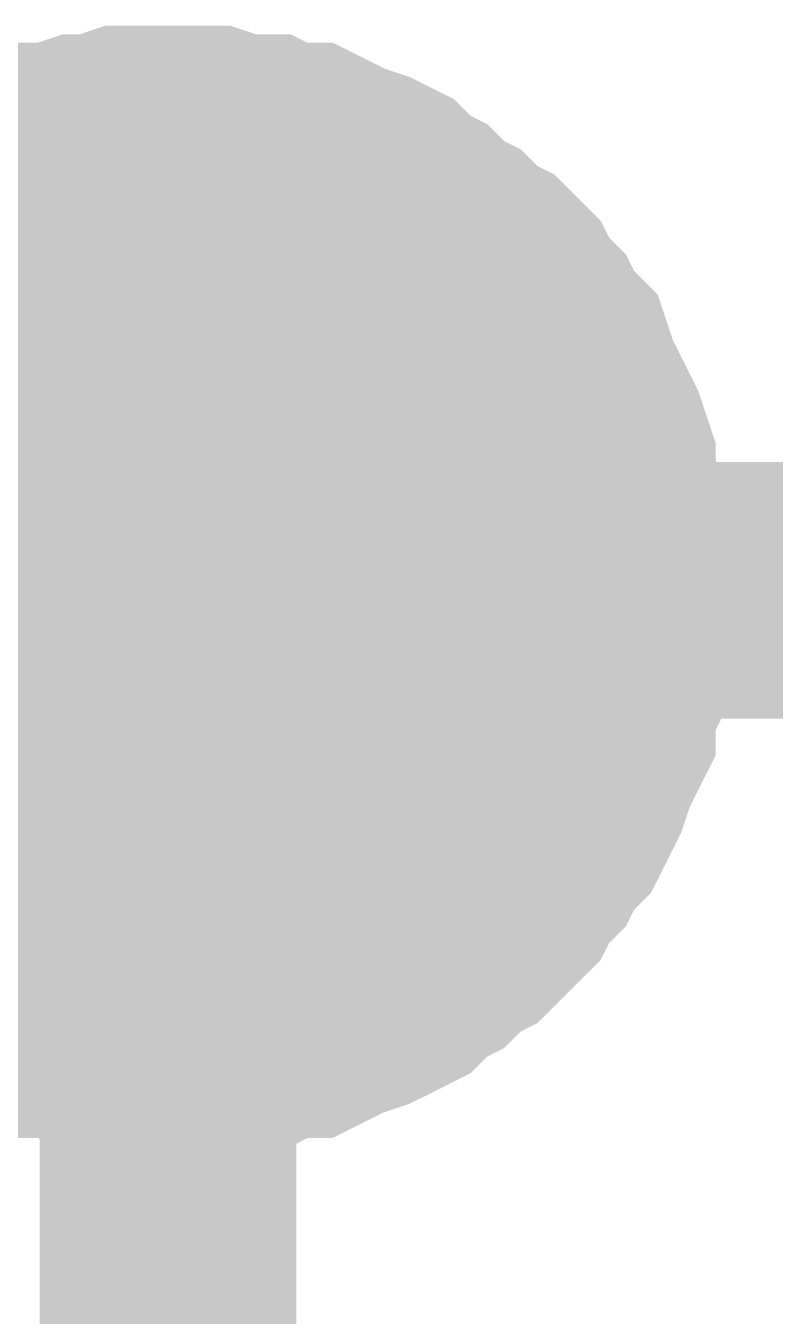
# Model space of a CAD drawing. Header units: inches. Extents: x 0 to 16.9, y 0 to 11.7.
# Drawn here: x 1.8147 to 1.8491, y 1.887 to 1.9464 of the extents above; entities that cross this region are included whole.
import ezdxf

# ---------------------------------------------------------------- set-up
doc = ezdxf.new("R2010")
doc.units = ezdxf.units.IN
doc.header["$MEASUREMENT"] = 0
doc.layers.add('Sheet', color=255, linetype='Continuous')

msp = doc.modelspace()

# ---------------------------------------------------------------- linework, layer by layer
at = {"layer": 'Sheet'}
for points in [[(1.808081, 1.935057, 0.0118, 0.0118, 0), (1.808852, 1.935828, 0.0118, 0.0118, 0), (1.809624, 1.936214, 0.0118, 0.0118, 0), (1.810395, 1.936986, 0.0118, 0.0118, 0), (1.811167, 1.937372, 0.0118, 0.0118, 0), (1.811938, 1.938144, 0.0118, 0.0118, 0), (1.81271, 1.938529, 0.0118, 0.0118, 0), (1.813481, 1.938915, 0.0118, 0.0118, 0), (1.814639, 1.939301, 0.0118, 0.0118, 0), (1.81541, 1.939687, 0.0118, 0.0118, 0), (1.816182, 1.939687, 0.0118, 0.0118, 0), (1.817339, 1.940073, 0.0118, 0.0118, 0), (1.818111, 1.940073, 0.0118, 0.0118, 0), (1.819268, 1.940459, 0.0118, 0.0118, 0), (1.82004, 1.940459, 0.0118, 0.0118, 0), (1.821197, 1.940459, 0.0118, 0.0118, 0)], [(1.808081, 1.935057, 0.0118, 0.0118, 0), (1.808852, 1.935828, 0.0118, 0.0118, 0), (1.809624, 1.936214, 0.0118, 0.0118, 0), (1.810395, 1.936986, 0.0118, 0.0118, 0), (1.811167, 1.937372, 0.0118, 0.0118, 0), (1.811938, 1.938144, 0.0118, 0.0118, 0), (1.81271, 1.938529, 0.0118, 0.0118, 0), (1.813481, 1.938915, 0.0118, 0.0118, 0), (1.814639, 1.939301, 0.0118, 0.0118, 0), (1.81541, 1.939687, 0.0118, 0.0118, 0), (1.816182, 1.939687, 0.0118, 0.0118, 0), (1.817339, 1.940073, 0.0118, 0.0118, 0), (1.818111, 1.940073, 0.0118, 0.0118, 0), (1.819268, 1.940459, 0.0118, 0.0118, 0), (1.82004, 1.940459, 0.0118, 0.0118, 0), (1.821197, 1.940459, 0.0118, 0.0118, 0)], [(1.808081, 1.935057, 0.0118, 0.0118, 0), (1.808852, 1.935828, 0.0118, 0.0118, 0), (1.809624, 1.936214, 0.0118, 0.0118, 0), (1.810395, 1.936986, 0.0118, 0.0118, 0), (1.811167, 1.937372, 0.0118, 0.0118, 0), (1.811938, 1.938144, 0.0118, 0.0118, 0), (1.81271, 1.938529, 0.0118, 0.0118, 0), (1.813481, 1.938915, 0.0118, 0.0118, 0), (1.814639, 1.939301, 0.0118, 0.0118, 0), (1.81541, 1.939687, 0.0118, 0.0118, 0), (1.816182, 1.939687, 0.0118, 0.0118, 0), (1.817339, 1.940073, 0.0118, 0.0118, 0), (1.818111, 1.940073, 0.0118, 0.0118, 0), (1.819268, 1.940459, 0.0118, 0.0118, 0), (1.82004, 1.940459, 0.0118, 0.0118, 0), (1.821197, 1.940459, 0.0118, 0.0118, 0)], [(1.808081, 1.935057, 0.0118, 0.0118, 0), (1.808852, 1.935828, 0.0118, 0.0118, 0), (1.809624, 1.936214, 0.0118, 0.0118, 0), (1.810395, 1.936986, 0.0118, 0.0118, 0), (1.811167, 1.937372, 0.0118, 0.0118, 0), (1.811938, 1.938144, 0.0118, 0.0118, 0), (1.81271, 1.938529, 0.0118, 0.0118, 0), (1.813481, 1.938915, 0.0118, 0.0118, 0), (1.814639, 1.939301, 0.0118, 0.0118, 0), (1.81541, 1.939687, 0.0118, 0.0118, 0), (1.816182, 1.939687, 0.0118, 0.0118, 0), (1.817339, 1.940073, 0.0118, 0.0118, 0), (1.818111, 1.940073, 0.0118, 0.0118, 0), (1.819268, 1.940459, 0.0118, 0.0118, 0), (1.82004, 1.940459, 0.0118, 0.0118, 0), (1.821197, 1.940459, 0.0118, 0.0118, 0)], [(1.821197, 1.940459, 0.0118, 0.0118, 0), (1.821197, 1.940459, 0.0118, 0.0118, 0)], [(1.821197, 1.940459, 0.0118, 0.0118, 0), (1.822354, 1.940459, 0.0118, 0.0118, 0), (1.823126, 1.940459, 0.0118, 0.0118, 0), (1.824283, 1.940073, 0.0118, 0.0118, 0), (1.82544, 1.940073, 0.0118, 0.0118, 0), (1.826212, 1.939687, 0.0118, 0.0118, 0), (1.827369, 1.939687, 0.0118, 0.0118, 0), (1.828141, 1.939301, 0.0118, 0.0118, 0), (1.828912, 1.938915, 0.0118, 0.0118, 0), (1.830069, 1.938529, 0.0118, 0.0118, 0), (1.830841, 1.938144, 0.0118, 0.0118, 0), (1.831612, 1.937372, 0.0118, 0.0118, 0), (1.832384, 1.936986, 0.0118, 0.0118, 0), (1.833156, 1.936214, 0.0118, 0.0118, 0), (1.833927, 1.935828, 0.0118, 0.0118, 0), (1.834699, 1.935057, 0.0118, 0.0118, 0), (1.83547, 1.934671, 0.0118, 0.0118, 0), (1.836242, 1.933899, 0.0118, 0.0118, 0), (1.836627, 1.933128, 0.0118, 0.0118, 0), (1.837399, 1.932356, 0.0118, 0.0118, 0), (1.837785, 1.931584, 0.0118, 0.0118, 0), (1.838556, 1.930812, 0.0118, 0.0118, 0), (1.838942, 1.929655, 0.0118, 0.0118, 0), (1.839328, 1.928883, 0.0118, 0.0118, 0), (1.839714, 1.928111, 0.0118, 0.0118, 0), (1.840099, 1.92734, 0.0118, 0.0118, 0), (1.840485, 1.926182, 0.0118, 0.0118, 0), (1.840485, 1.92541, 0.0118, 0.0118, 0), (1.840871, 1.924253, 0.0118, 0.0118, 0), (1.840871, 1.923481, 0.0118, 0.0118, 0), (1.841257, 1.922324, 0.0118, 0.0118, 0), (1.841257, 1.921552, 0.0118, 0.0118, 0), (1.841257, 1.920394, 0.0118, 0.0118, 0)], [(1.821197, 1.940459, 0.0118, 0.0118, 0), (1.821197, 1.940459, 0.0118, 0.0118, 0)], [(1.821197, 1.940459, 0.0118, 0.0118, 0), (1.822354, 1.940459, 0.0118, 0.0118, 0), (1.823126, 1.940459, 0.0118, 0.0118, 0), (1.824283, 1.940073, 0.0118, 0.0118, 0), (1.82544, 1.940073, 0.0118, 0.0118, 0), (1.826212, 1.939687, 0.0118, 0.0118, 0), (1.827369, 1.939687, 0.0118, 0.0118, 0), (1.828141, 1.939301, 0.0118, 0.0118, 0), (1.828912, 1.938915, 0.0118, 0.0118, 0), (1.830069, 1.938529, 0.0118, 0.0118, 0), (1.830841, 1.938144, 0.0118, 0.0118, 0), (1.831612, 1.937372, 0.0118, 0.0118, 0), (1.832384, 1.936986, 0.0118, 0.0118, 0), (1.833156, 1.936214, 0.0118, 0.0118, 0), (1.833927, 1.935828, 0.0118, 0.0118, 0), (1.834699, 1.935057, 0.0118, 0.0118, 0), (1.83547, 1.934671, 0.0118, 0.0118, 0), (1.836242, 1.933899, 0.0118, 0.0118, 0), (1.836627, 1.933128, 0.0118, 0.0118, 0), (1.837399, 1.932356, 0.0118, 0.0118, 0), (1.837785, 1.931584, 0.0118, 0.0118, 0), (1.838556, 1.930812, 0.0118, 0.0118, 0), (1.838942, 1.929655, 0.0118, 0.0118, 0), (1.839328, 1.928883, 0.0118, 0.0118, 0), (1.839714, 1.928111, 0.0118, 0.0118, 0), (1.840099, 1.92734, 0.0118, 0.0118, 0), (1.840485, 1.926182, 0.0118, 0.0118, 0), (1.840485, 1.92541, 0.0118, 0.0118, 0), (1.840871, 1.924253, 0.0118, 0.0118, 0), (1.840871, 1.923481, 0.0118, 0.0118, 0), (1.841257, 1.922324, 0.0118, 0.0118, 0), (1.841257, 1.921552, 0.0118, 0.0118, 0), (1.841257, 1.920394, 0.0118, 0.0118, 0)], [(1.821197, 1.940459, 0.0118, 0.0118, 0), (1.821197, 1.940459, 0.0118, 0.0118, 0)], [(1.821197, 1.940459, 0.0118, 0.0118, 0), (1.822354, 1.940459, 0.0118, 0.0118, 0), (1.823126, 1.940459, 0.0118, 0.0118, 0), (1.824283, 1.940073, 0.0118, 0.0118, 0), (1.82544, 1.940073, 0.0118, 0.0118, 0), (1.826212, 1.939687, 0.0118, 0.0118, 0), (1.827369, 1.939687, 0.0118, 0.0118, 0), (1.828141, 1.939301, 0.0118, 0.0118, 0), (1.828912, 1.938915, 0.0118, 0.0118, 0), (1.830069, 1.938529, 0.0118, 0.0118, 0), (1.830841, 1.938144, 0.0118, 0.0118, 0), (1.831612, 1.937372, 0.0118, 0.0118, 0), (1.832384, 1.936986, 0.0118, 0.0118, 0), (1.833156, 1.936214, 0.0118, 0.0118, 0), (1.833927, 1.935828, 0.0118, 0.0118, 0), (1.834699, 1.935057, 0.0118, 0.0118, 0), (1.83547, 1.934671, 0.0118, 0.0118, 0), (1.836242, 1.933899, 0.0118, 0.0118, 0), (1.836627, 1.933128, 0.0118, 0.0118, 0), (1.837399, 1.932356, 0.0118, 0.0118, 0), (1.837785, 1.931584, 0.0118, 0.0118, 0), (1.838556, 1.930812, 0.0118, 0.0118, 0), (1.838942, 1.929655, 0.0118, 0.0118, 0), (1.839328, 1.928883, 0.0118, 0.0118, 0), (1.839714, 1.928111, 0.0118, 0.0118, 0), (1.840099, 1.92734, 0.0118, 0.0118, 0), (1.840485, 1.926182, 0.0118, 0.0118, 0), (1.840485, 1.92541, 0.0118, 0.0118, 0), (1.840871, 1.924253, 0.0118, 0.0118, 0), (1.840871, 1.923481, 0.0118, 0.0118, 0), (1.841257, 1.922324, 0.0118, 0.0118, 0), (1.841257, 1.921552, 0.0118, 0.0118, 0), (1.841257, 1.920394, 0.0118, 0.0118, 0)], [(1.821197, 1.940459, 0.0118, 0.0118, 0), (1.821197, 1.940459, 0.0118, 0.0118, 0)], [(1.821197, 1.940459, 0.0118, 0.0118, 0), (1.822354, 1.940459, 0.0118, 0.0118, 0), (1.823126, 1.940459, 0.0118, 0.0118, 0), (1.824283, 1.940073, 0.0118, 0.0118, 0), (1.82544, 1.940073, 0.0118, 0.0118, 0), (1.826212, 1.939687, 0.0118, 0.0118, 0), (1.827369, 1.939687, 0.0118, 0.0118, 0), (1.828141, 1.939301, 0.0118, 0.0118, 0), (1.828912, 1.938915, 0.0118, 0.0118, 0), (1.830069, 1.938529, 0.0118, 0.0118, 0), (1.830841, 1.938144, 0.0118, 0.0118, 0), (1.831612, 1.937372, 0.0118, 0.0118, 0), (1.832384, 1.936986, 0.0118, 0.0118, 0), (1.833156, 1.936214, 0.0118, 0.0118, 0), (1.833927, 1.935828, 0.0118, 0.0118, 0), (1.834699, 1.935057, 0.0118, 0.0118, 0), (1.83547, 1.934671, 0.0118, 0.0118, 0), (1.836242, 1.933899, 0.0118, 0.0118, 0), (1.836627, 1.933128, 0.0118, 0.0118, 0), (1.837399, 1.932356, 0.0118, 0.0118, 0), (1.837785, 1.931584, 0.0118, 0.0118, 0), (1.838556, 1.930812, 0.0118, 0.0118, 0), (1.838942, 1.929655, 0.0118, 0.0118, 0), (1.839328, 1.928883, 0.0118, 0.0118, 0), (1.839714, 1.928111, 0.0118, 0.0118, 0), (1.840099, 1.92734, 0.0118, 0.0118, 0), (1.840485, 1.926182, 0.0118, 0.0118, 0), (1.840485, 1.92541, 0.0118, 0.0118, 0), (1.840871, 1.924253, 0.0118, 0.0118, 0), (1.840871, 1.923481, 0.0118, 0.0118, 0), (1.841257, 1.922324, 0.0118, 0.0118, 0), (1.841257, 1.921552, 0.0118, 0.0118, 0), (1.841257, 1.920394, 0.0118, 0.0118, 0)], [(1.81271, 1.938529, 0.0039, 0.0039, 0), (1.813481, 1.938915, 0.0039, 0.0039, 0), (1.814639, 1.939301, 0.0039, 0.0039, 0), (1.81541, 1.939687, 0.0039, 0.0039, 0), (1.816182, 1.939687, 0.0039, 0.0039, 0), (1.817339, 1.940073, 0.0039, 0.0039, 0), (1.818111, 1.940073, 0.0039, 0.0039, 0), (1.819268, 1.940459, 0.0039, 0.0039, 0), (1.82004, 1.940459, 0.0039, 0.0039, 0), (1.821197, 1.940459, 0.0039, 0.0039, 0)], [(1.81271, 1.938529, 0.0039, 0.0039, 0), (1.813481, 1.938915, 0.0039, 0.0039, 0), (1.814639, 1.939301, 0.0039, 0.0039, 0), (1.81541, 1.939687, 0.0039, 0.0039, 0), (1.816182, 1.939687, 0.0039, 0.0039, 0), (1.817339, 1.940073, 0.0039, 0.0039, 0), (1.818111, 1.940073, 0.0039, 0.0039, 0), (1.819268, 1.940459, 0.0039, 0.0039, 0), (1.82004, 1.940459, 0.0039, 0.0039, 0), (1.821197, 1.940459, 0.0039, 0.0039, 0)], [(1.81271, 1.938529, 0.0039, 0.0039, 0), (1.813481, 1.938915, 0.0039, 0.0039, 0), (1.814639, 1.939301, 0.0039, 0.0039, 0), (1.81541, 1.939687, 0.0039, 0.0039, 0), (1.816182, 1.939687, 0.0039, 0.0039, 0), (1.817339, 1.940073, 0.0039, 0.0039, 0), (1.818111, 1.940073, 0.0039, 0.0039, 0), (1.819268, 1.940459, 0.0039, 0.0039, 0), (1.82004, 1.940459, 0.0039, 0.0039, 0), (1.821197, 1.940459, 0.0039, 0.0039, 0)], [(1.81271, 1.938529, 0.0039, 0.0039, 0), (1.813481, 1.938915, 0.0039, 0.0039, 0), (1.814639, 1.939301, 0.0039, 0.0039, 0), (1.81541, 1.939687, 0.0039, 0.0039, 0), (1.816182, 1.939687, 0.0039, 0.0039, 0), (1.817339, 1.940073, 0.0039, 0.0039, 0), (1.818111, 1.940073, 0.0039, 0.0039, 0), (1.819268, 1.940459, 0.0039, 0.0039, 0), (1.82004, 1.940459, 0.0039, 0.0039, 0), (1.821197, 1.940459, 0.0039, 0.0039, 0)], [(1.821197, 1.940459, 0.0039, 0.0039, 0), (1.821197, 1.940459, 0.0039, 0.0039, 0)], [(1.821197, 1.940459, 0.0039, 0.0039, 0), (1.822354, 1.940459, 0.0039, 0.0039, 0), (1.823126, 1.940459, 0.0039, 0.0039, 0), (1.824283, 1.940073, 0.0039, 0.0039, 0), (1.82544, 1.940073, 0.0039, 0.0039, 0), (1.826212, 1.939687, 0.0039, 0.0039, 0), (1.827369, 1.939687, 0.0039, 0.0039, 0), (1.828141, 1.939301, 0.0039, 0.0039, 0), (1.828912, 1.938915, 0.0039, 0.0039, 0), (1.830069, 1.938529, 0.0039, 0.0039, 0), (1.830841, 1.938144, 0.0039, 0.0039, 0), (1.831612, 1.937372, 0.0039, 0.0039, 0), (1.832384, 1.936986, 0.0039, 0.0039, 0), (1.833156, 1.936214, 0.0039, 0.0039, 0), (1.833927, 1.935828, 0.0039, 0.0039, 0), (1.834699, 1.935057, 0.0039, 0.0039, 0), (1.83547, 1.934671, 0.0039, 0.0039, 0), (1.836242, 1.933899, 0.0039, 0.0039, 0), (1.836627, 1.933128, 0.0039, 0.0039, 0), (1.837399, 1.932356, 0.0039, 0.0039, 0), (1.837785, 1.931584, 0.0039, 0.0039, 0), (1.838556, 1.930812, 0.0039, 0.0039, 0), (1.838942, 1.929655, 0.0039, 0.0039, 0), (1.839328, 1.928883, 0.0039, 0.0039, 0), (1.839714, 1.928111, 0.0039, 0.0039, 0), (1.840099, 1.92734, 0.0039, 0.0039, 0), (1.840485, 1.926182, 0.0039, 0.0039, 0), (1.840485, 1.92541, 0.0039, 0.0039, 0), (1.840871, 1.924253, 0.0039, 0.0039, 0), (1.840871, 1.923481, 0.0039, 0.0039, 0), (1.841257, 1.922324, 0.0039, 0.0039, 0), (1.841257, 1.921552, 0.0039, 0.0039, 0), (1.841257, 1.920394, 0.0039, 0.0039, 0)], [(1.821197, 1.940459, 0.0039, 0.0039, 0), (1.821197, 1.940459, 0.0039, 0.0039, 0)], [(1.821197, 1.940459, 0.0039, 0.0039, 0), (1.822354, 1.940459, 0.0039, 0.0039, 0), (1.823126, 1.940459, 0.0039, 0.0039, 0), (1.824283, 1.940073, 0.0039, 0.0039, 0), (1.82544, 1.940073, 0.0039, 0.0039, 0), (1.826212, 1.939687, 0.0039, 0.0039, 0), (1.827369, 1.939687, 0.0039, 0.0039, 0), (1.828141, 1.939301, 0.0039, 0.0039, 0), (1.828912, 1.938915, 0.0039, 0.0039, 0), (1.830069, 1.938529, 0.0039, 0.0039, 0), (1.830841, 1.938144, 0.0039, 0.0039, 0), (1.831612, 1.937372, 0.0039, 0.0039, 0), (1.832384, 1.936986, 0.0039, 0.0039, 0), (1.833156, 1.936214, 0.0039, 0.0039, 0), (1.833927, 1.935828, 0.0039, 0.0039, 0), (1.834699, 1.935057, 0.0039, 0.0039, 0), (1.83547, 1.934671, 0.0039, 0.0039, 0), (1.836242, 1.933899, 0.0039, 0.0039, 0), (1.836627, 1.933128, 0.0039, 0.0039, 0), (1.837399, 1.932356, 0.0039, 0.0039, 0), (1.837785, 1.931584, 0.0039, 0.0039, 0), (1.838556, 1.930812, 0.0039, 0.0039, 0), (1.838942, 1.929655, 0.0039, 0.0039, 0), (1.839328, 1.928883, 0.0039, 0.0039, 0), (1.839714, 1.928111, 0.0039, 0.0039, 0), (1.840099, 1.92734, 0.0039, 0.0039, 0), (1.840485, 1.926182, 0.0039, 0.0039, 0), (1.840485, 1.92541, 0.0039, 0.0039, 0), (1.840871, 1.924253, 0.0039, 0.0039, 0), (1.840871, 1.923481, 0.0039, 0.0039, 0), (1.841257, 1.922324, 0.0039, 0.0039, 0), (1.841257, 1.921552, 0.0039, 0.0039, 0), (1.841257, 1.920394, 0.0039, 0.0039, 0)], [(1.821197, 1.940459, 0.0039, 0.0039, 0), (1.821197, 1.940459, 0.0039, 0.0039, 0)], [(1.821197, 1.940459, 0.0039, 0.0039, 0), (1.822354, 1.940459, 0.0039, 0.0039, 0), (1.823126, 1.940459, 0.0039, 0.0039, 0), (1.824283, 1.940073, 0.0039, 0.0039, 0), (1.82544, 1.940073, 0.0039, 0.0039, 0), (1.826212, 1.939687, 0.0039, 0.0039, 0), (1.827369, 1.939687, 0.0039, 0.0039, 0), (1.828141, 1.939301, 0.0039, 0.0039, 0), (1.828912, 1.938915, 0.0039, 0.0039, 0), (1.830069, 1.938529, 0.0039, 0.0039, 0), (1.830841, 1.938144, 0.0039, 0.0039, 0), (1.831612, 1.937372, 0.0039, 0.0039, 0), (1.832384, 1.936986, 0.0039, 0.0039, 0), (1.833156, 1.936214, 0.0039, 0.0039, 0), (1.833927, 1.935828, 0.0039, 0.0039, 0), (1.834699, 1.935057, 0.0039, 0.0039, 0), (1.83547, 1.934671, 0.0039, 0.0039, 0), (1.836242, 1.933899, 0.0039, 0.0039, 0), (1.836627, 1.933128, 0.0039, 0.0039, 0), (1.837399, 1.932356, 0.0039, 0.0039, 0), (1.837785, 1.931584, 0.0039, 0.0039, 0), (1.838556, 1.930812, 0.0039, 0.0039, 0), (1.838942, 1.929655, 0.0039, 0.0039, 0), (1.839328, 1.928883, 0.0039, 0.0039, 0), (1.839714, 1.928111, 0.0039, 0.0039, 0), (1.840099, 1.92734, 0.0039, 0.0039, 0), (1.840485, 1.926182, 0.0039, 0.0039, 0), (1.840485, 1.92541, 0.0039, 0.0039, 0), (1.840871, 1.924253, 0.0039, 0.0039, 0), (1.840871, 1.923481, 0.0039, 0.0039, 0), (1.841257, 1.922324, 0.0039, 0.0039, 0), (1.841257, 1.921552, 0.0039, 0.0039, 0), (1.841257, 1.920394, 0.0039, 0.0039, 0)], [(1.821197, 1.940459, 0.0039, 0.0039, 0), (1.821197, 1.940459, 0.0039, 0.0039, 0)], [(1.821197, 1.940459, 0.0039, 0.0039, 0), (1.822354, 1.940459, 0.0039, 0.0039, 0), (1.823126, 1.940459, 0.0039, 0.0039, 0), (1.824283, 1.940073, 0.0039, 0.0039, 0), (1.82544, 1.940073, 0.0039, 0.0039, 0), (1.826212, 1.939687, 0.0039, 0.0039, 0), (1.827369, 1.939687, 0.0039, 0.0039, 0), (1.828141, 1.939301, 0.0039, 0.0039, 0), (1.828912, 1.938915, 0.0039, 0.0039, 0), (1.830069, 1.938529, 0.0039, 0.0039, 0), (1.830841, 1.938144, 0.0039, 0.0039, 0), (1.831612, 1.937372, 0.0039, 0.0039, 0), (1.832384, 1.936986, 0.0039, 0.0039, 0), (1.833156, 1.936214, 0.0039, 0.0039, 0), (1.833927, 1.935828, 0.0039, 0.0039, 0), (1.834699, 1.935057, 0.0039, 0.0039, 0), (1.83547, 1.934671, 0.0039, 0.0039, 0), (1.836242, 1.933899, 0.0039, 0.0039, 0), (1.836627, 1.933128, 0.0039, 0.0039, 0), (1.837399, 1.932356, 0.0039, 0.0039, 0), (1.837785, 1.931584, 0.0039, 0.0039, 0), (1.838556, 1.930812, 0.0039, 0.0039, 0), (1.838942, 1.929655, 0.0039, 0.0039, 0), (1.839328, 1.928883, 0.0039, 0.0039, 0), (1.839714, 1.928111, 0.0039, 0.0039, 0), (1.840099, 1.92734, 0.0039, 0.0039, 0), (1.840485, 1.926182, 0.0039, 0.0039, 0), (1.840485, 1.92541, 0.0039, 0.0039, 0), (1.840871, 1.924253, 0.0039, 0.0039, 0), (1.840871, 1.923481, 0.0039, 0.0039, 0), (1.841257, 1.922324, 0.0039, 0.0039, 0), (1.841257, 1.921552, 0.0039, 0.0039, 0), (1.841257, 1.920394, 0.0039, 0.0039, 0)], [(2.621274, 1.920394, 0.0118, 0.0118, 0), (1.821197, 1.920394, 0.0118, 0.0118, 0), (1.321631, 1.920394, 0.0118, 0.0118, 0)], [(1.821197, 1.920394, 0.0118, 0.0118, 0), (1.821197, 1.820458, 0.0118, 0.0118, 0)], [(1.841257, 1.920394, 0.0118, 0.0118, 0), (1.841257, 1.919237, 0.0118, 0.0118, 0), (1.841257, 1.918465, 0.0118, 0.0118, 0), (1.840871, 1.917308, 0.0118, 0.0118, 0), (1.840871, 1.91615, 0.0118, 0.0118, 0), (1.840485, 1.915378, 0.0118, 0.0118, 0), (1.840485, 1.914221, 0.0118, 0.0118, 0), (1.840099, 1.913449, 0.0118, 0.0118, 0), (1.839714, 1.912677, 0.0118, 0.0118, 0), (1.839328, 1.91152, 0.0118, 0.0118, 0), (1.838942, 1.910748, 0.0118, 0.0118, 0), (1.838556, 1.909976, 0.0118, 0.0118, 0), (1.837785, 1.909205, 0.0118, 0.0118, 0), (1.837399, 1.908433, 0.0118, 0.0118, 0), (1.836627, 1.907661, 0.0118, 0.0118, 0), (1.836242, 1.906889, 0.0118, 0.0118, 0), (1.83547, 1.906118, 0.0118, 0.0118, 0), (1.834699, 1.905346, 0.0118, 0.0118, 0), (1.833927, 1.90496, 0.0118, 0.0118, 0), (1.833156, 1.904188, 0.0118, 0.0118, 0), (1.832384, 1.903803, 0.0118, 0.0118, 0), (1.831612, 1.903031, 0.0118, 0.0118, 0), (1.830841, 1.902645, 0.0118, 0.0118, 0), (1.830069, 1.902259, 0.0118, 0.0118, 0), (1.828912, 1.901873, 0.0118, 0.0118, 0), (1.828141, 1.901488, 0.0118, 0.0118, 0), (1.827369, 1.901102, 0.0118, 0.0118, 0), (1.826212, 1.901102, 0.0118, 0.0118, 0), (1.82544, 1.900716, 0.0118, 0.0118, 0), (1.824283, 1.900716, 0.0118, 0.0118, 0), (1.823126, 1.90033, 0.0118, 0.0118, 0), (1.822354, 1.90033, 0.0118, 0.0118, 0), (1.821197, 1.90033, 0.0118, 0.0118, 0)], [(1.841257, 1.920394, 0.0118, 0.0118, 0), (1.841257, 1.919237, 0.0118, 0.0118, 0), (1.841257, 1.918465, 0.0118, 0.0118, 0), (1.840871, 1.917308, 0.0118, 0.0118, 0), (1.840871, 1.91615, 0.0118, 0.0118, 0), (1.840485, 1.915378, 0.0118, 0.0118, 0), (1.840485, 1.914221, 0.0118, 0.0118, 0), (1.840099, 1.913449, 0.0118, 0.0118, 0), (1.839714, 1.912677, 0.0118, 0.0118, 0), (1.839328, 1.91152, 0.0118, 0.0118, 0), (1.838942, 1.910748, 0.0118, 0.0118, 0), (1.838556, 1.909976, 0.0118, 0.0118, 0), (1.837785, 1.909205, 0.0118, 0.0118, 0), (1.837399, 1.908433, 0.0118, 0.0118, 0), (1.836627, 1.907661, 0.0118, 0.0118, 0), (1.836242, 1.906889, 0.0118, 0.0118, 0), (1.83547, 1.906118, 0.0118, 0.0118, 0), (1.834699, 1.905346, 0.0118, 0.0118, 0), (1.833927, 1.90496, 0.0118, 0.0118, 0), (1.833156, 1.904188, 0.0118, 0.0118, 0), (1.832384, 1.903803, 0.0118, 0.0118, 0), (1.831612, 1.903031, 0.0118, 0.0118, 0), (1.830841, 1.902645, 0.0118, 0.0118, 0), (1.830069, 1.902259, 0.0118, 0.0118, 0), (1.828912, 1.901873, 0.0118, 0.0118, 0), (1.828141, 1.901488, 0.0118, 0.0118, 0), (1.827369, 1.901102, 0.0118, 0.0118, 0), (1.826212, 1.901102, 0.0118, 0.0118, 0), (1.82544, 1.900716, 0.0118, 0.0118, 0), (1.824283, 1.900716, 0.0118, 0.0118, 0), (1.823126, 1.90033, 0.0118, 0.0118, 0), (1.822354, 1.90033, 0.0118, 0.0118, 0), (1.821197, 1.90033, 0.0118, 0.0118, 0)], [(1.841257, 1.920394, 0.0118, 0.0118, 0), (1.841257, 1.919237, 0.0118, 0.0118, 0), (1.841257, 1.918465, 0.0118, 0.0118, 0), (1.840871, 1.917308, 0.0118, 0.0118, 0), (1.840871, 1.91615, 0.0118, 0.0118, 0), (1.840485, 1.915378, 0.0118, 0.0118, 0), (1.840485, 1.914221, 0.0118, 0.0118, 0), (1.840099, 1.913449, 0.0118, 0.0118, 0), (1.839714, 1.912677, 0.0118, 0.0118, 0), (1.839328, 1.91152, 0.0118, 0.0118, 0), (1.838942, 1.910748, 0.0118, 0.0118, 0), (1.838556, 1.909976, 0.0118, 0.0118, 0), (1.837785, 1.909205, 0.0118, 0.0118, 0), (1.837399, 1.908433, 0.0118, 0.0118, 0), (1.836627, 1.907661, 0.0118, 0.0118, 0), (1.836242, 1.906889, 0.0118, 0.0118, 0), (1.83547, 1.906118, 0.0118, 0.0118, 0), (1.834699, 1.905346, 0.0118, 0.0118, 0), (1.833927, 1.90496, 0.0118, 0.0118, 0), (1.833156, 1.904188, 0.0118, 0.0118, 0), (1.832384, 1.903803, 0.0118, 0.0118, 0), (1.831612, 1.903031, 0.0118, 0.0118, 0), (1.830841, 1.902645, 0.0118, 0.0118, 0), (1.830069, 1.902259, 0.0118, 0.0118, 0), (1.828912, 1.901873, 0.0118, 0.0118, 0), (1.828141, 1.901488, 0.0118, 0.0118, 0), (1.827369, 1.901102, 0.0118, 0.0118, 0), (1.826212, 1.901102, 0.0118, 0.0118, 0), (1.82544, 1.900716, 0.0118, 0.0118, 0), (1.824283, 1.900716, 0.0118, 0.0118, 0), (1.823126, 1.90033, 0.0118, 0.0118, 0), (1.822354, 1.90033, 0.0118, 0.0118, 0), (1.821197, 1.90033, 0.0118, 0.0118, 0)], [(1.841257, 1.920394, 0.0118, 0.0118, 0), (1.841257, 1.919237, 0.0118, 0.0118, 0), (1.841257, 1.918465, 0.0118, 0.0118, 0), (1.840871, 1.917308, 0.0118, 0.0118, 0), (1.840871, 1.91615, 0.0118, 0.0118, 0), (1.840485, 1.915378, 0.0118, 0.0118, 0), (1.840485, 1.914221, 0.0118, 0.0118, 0), (1.840099, 1.913449, 0.0118, 0.0118, 0), (1.839714, 1.912677, 0.0118, 0.0118, 0), (1.839328, 1.91152, 0.0118, 0.0118, 0), (1.838942, 1.910748, 0.0118, 0.0118, 0), (1.838556, 1.909976, 0.0118, 0.0118, 0), (1.837785, 1.909205, 0.0118, 0.0118, 0), (1.837399, 1.908433, 0.0118, 0.0118, 0), (1.836627, 1.907661, 0.0118, 0.0118, 0), (1.836242, 1.906889, 0.0118, 0.0118, 0), (1.83547, 1.906118, 0.0118, 0.0118, 0), (1.834699, 1.905346, 0.0118, 0.0118, 0), (1.833927, 1.90496, 0.0118, 0.0118, 0), (1.833156, 1.904188, 0.0118, 0.0118, 0), (1.832384, 1.903803, 0.0118, 0.0118, 0), (1.831612, 1.903031, 0.0118, 0.0118, 0), (1.830841, 1.902645, 0.0118, 0.0118, 0), (1.830069, 1.902259, 0.0118, 0.0118, 0), (1.828912, 1.901873, 0.0118, 0.0118, 0), (1.828141, 1.901488, 0.0118, 0.0118, 0), (1.827369, 1.901102, 0.0118, 0.0118, 0), (1.826212, 1.901102, 0.0118, 0.0118, 0), (1.82544, 1.900716, 0.0118, 0.0118, 0), (1.824283, 1.900716, 0.0118, 0.0118, 0), (1.823126, 1.90033, 0.0118, 0.0118, 0), (1.822354, 1.90033, 0.0118, 0.0118, 0), (1.821197, 1.90033, 0.0118, 0.0118, 0)], [(1.841257, 1.920394, 0.0118, 0.0118, 0), (1.841257, 1.920394, 0.0118, 0.0118, 0), (1.841257, 1.920394, 0.0118, 0.0118, 0), (1.841257, 1.920394, 0.0118, 0.0118, 0), (1.841257, 1.920394, 0.0118, 0.0118, 0), (1.841257, 1.920394, 0.0118, 0.0118, 0), (1.841257, 1.920394, 0.0118, 0.0118, 0), (1.841257, 1.920394, 0.0118, 0.0118, 0), (1.841257, 1.920394, 0.0118, 0.0118, 0), (1.841257, 1.920394, 0.0118, 0.0118, 0), (1.841257, 1.920394, 0.0118, 0.0118, 0), (1.841257, 1.920394, 0.0118, 0.0118, 0), (1.841257, 1.920394, 0.0118, 0.0118, 0), (1.841257, 1.920394, 0.0118, 0.0118, 0), (1.841257, 1.920394, 0.0118, 0.0118, 0), (1.841257, 1.920394, 0.0118, 0.0118, 0), (1.841257, 1.920394, 0.0118, 0.0118, 0), (1.841257, 1.920394, 0.0118, 0.0118, 0), (1.841257, 1.920394, 0.0118, 0.0118, 0), (1.841257, 1.920394, 0.0118, 0.0118, 0), (1.841257, 1.920394, 0.0118, 0.0118, 0), (1.841257, 1.920394, 0.0118, 0.0118, 0), (1.841257, 1.920394, 0.0118, 0.0118, 0), (1.841257, 1.920394, 0.0118, 0.0118, 0), (1.841257, 1.920394, 0.0118, 0.0118, 0), (1.841257, 1.920394, 0.0118, 0.0118, 0), (1.841257, 1.920394, 0.0118, 0.0118, 0), (1.841257, 1.920394, 0.0118, 0.0118, 0), (1.841257, 1.920394, 0.0118, 0.0118, 0), (1.841257, 1.920394, 0.0118, 0.0118, 0), (1.841257, 1.920394, 0.0118, 0.0118, 0), (1.841257, 1.920394, 0.0118, 0.0118, 0), (1.841257, 1.920394, 0.0118, 0.0118, 0)], [(1.841257, 1.920394, 0.0118, 0.0118, 0), (1.841257, 1.920394, 0.0118, 0.0118, 0)], [(1.841257, 1.920394, 0.0118, 0.0118, 0), (1.841257, 1.920394, 0.0118, 0.0118, 0), (1.841257, 1.920394, 0.0118, 0.0118, 0), (1.841257, 1.920394, 0.0118, 0.0118, 0), (1.841257, 1.920394, 0.0118, 0.0118, 0), (1.841257, 1.920394, 0.0118, 0.0118, 0), (1.841257, 1.920394, 0.0118, 0.0118, 0), (1.841257, 1.920394, 0.0118, 0.0118, 0), (1.841257, 1.920394, 0.0118, 0.0118, 0), (1.841257, 1.920394, 0.0118, 0.0118, 0), (1.841257, 1.920394, 0.0118, 0.0118, 0), (1.841257, 1.920394, 0.0118, 0.0118, 0), (1.841257, 1.920394, 0.0118, 0.0118, 0), (1.841257, 1.920394, 0.0118, 0.0118, 0), (1.841257, 1.920394, 0.0118, 0.0118, 0), (1.841257, 1.920394, 0.0118, 0.0118, 0), (1.841257, 1.920394, 0.0118, 0.0118, 0), (1.841257, 1.920394, 0.0118, 0.0118, 0), (1.841257, 1.920394, 0.0118, 0.0118, 0), (1.841257, 1.920394, 0.0118, 0.0118, 0), (1.841257, 1.920394, 0.0118, 0.0118, 0), (1.841257, 1.920394, 0.0118, 0.0118, 0), (1.841257, 1.920394, 0.0118, 0.0118, 0), (1.841257, 1.920394, 0.0118, 0.0118, 0), (1.841257, 1.920394, 0.0118, 0.0118, 0), (1.841257, 1.920394, 0.0118, 0.0118, 0), (1.841257, 1.920394, 0.0118, 0.0118, 0), (1.841257, 1.920394, 0.0118, 0.0118, 0), (1.841257, 1.920394, 0.0118, 0.0118, 0), (1.841257, 1.920394, 0.0118, 0.0118, 0), (1.841257, 1.920394, 0.0118, 0.0118, 0), (1.841257, 1.920394, 0.0118, 0.0118, 0), (1.841257, 1.920394, 0.0118, 0.0118, 0)], [(1.841257, 1.920394, 0.0118, 0.0118, 0), (1.841257, 1.920394, 0.0118, 0.0118, 0)], [(1.841257, 1.920394, 0.0118, 0.0118, 0), (1.841257, 1.920394, 0.0118, 0.0118, 0), (1.841257, 1.920394, 0.0118, 0.0118, 0), (1.841257, 1.920394, 0.0118, 0.0118, 0), (1.841257, 1.920394, 0.0118, 0.0118, 0), (1.841257, 1.920394, 0.0118, 0.0118, 0), (1.841257, 1.920394, 0.0118, 0.0118, 0), (1.841257, 1.920394, 0.0118, 0.0118, 0), (1.841257, 1.920394, 0.0118, 0.0118, 0), (1.841257, 1.920394, 0.0118, 0.0118, 0), (1.841257, 1.920394, 0.0118, 0.0118, 0), (1.841257, 1.920394, 0.0118, 0.0118, 0), (1.841257, 1.920394, 0.0118, 0.0118, 0), (1.841257, 1.920394, 0.0118, 0.0118, 0), (1.841257, 1.920394, 0.0118, 0.0118, 0), (1.841257, 1.920394, 0.0118, 0.0118, 0), (1.841257, 1.920394, 0.0118, 0.0118, 0), (1.841257, 1.920394, 0.0118, 0.0118, 0), (1.841257, 1.920394, 0.0118, 0.0118, 0), (1.841257, 1.920394, 0.0118, 0.0118, 0), (1.841257, 1.920394, 0.0118, 0.0118, 0), (1.841257, 1.920394, 0.0118, 0.0118, 0), (1.841257, 1.920394, 0.0118, 0.0118, 0), (1.841257, 1.920394, 0.0118, 0.0118, 0), (1.841257, 1.920394, 0.0118, 0.0118, 0), (1.841257, 1.920394, 0.0118, 0.0118, 0), (1.841257, 1.920394, 0.0118, 0.0118, 0), (1.841257, 1.920394, 0.0118, 0.0118, 0), (1.841257, 1.920394, 0.0118, 0.0118, 0), (1.841257, 1.920394, 0.0118, 0.0118, 0), (1.841257, 1.920394, 0.0118, 0.0118, 0), (1.841257, 1.920394, 0.0118, 0.0118, 0), (1.841257, 1.920394, 0.0118, 0.0118, 0)], [(1.841257, 1.920394, 0.0118, 0.0118, 0), (1.841257, 1.920394, 0.0118, 0.0118, 0)], [(1.841257, 1.920394, 0.0118, 0.0118, 0), (1.841257, 1.920394, 0.0118, 0.0118, 0), (1.841257, 1.920394, 0.0118, 0.0118, 0), (1.841257, 1.920394, 0.0118, 0.0118, 0), (1.841257, 1.920394, 0.0118, 0.0118, 0), (1.841257, 1.920394, 0.0118, 0.0118, 0), (1.841257, 1.920394, 0.0118, 0.0118, 0), (1.841257, 1.920394, 0.0118, 0.0118, 0), (1.841257, 1.920394, 0.0118, 0.0118, 0), (1.841257, 1.920394, 0.0118, 0.0118, 0), (1.841257, 1.920394, 0.0118, 0.0118, 0), (1.841257, 1.920394, 0.0118, 0.0118, 0), (1.841257, 1.920394, 0.0118, 0.0118, 0), (1.841257, 1.920394, 0.0118, 0.0118, 0), (1.841257, 1.920394, 0.0118, 0.0118, 0), (1.841257, 1.920394, 0.0118, 0.0118, 0), (1.841257, 1.920394, 0.0118, 0.0118, 0), (1.841257, 1.920394, 0.0118, 0.0118, 0), (1.841257, 1.920394, 0.0118, 0.0118, 0), (1.841257, 1.920394, 0.0118, 0.0118, 0), (1.841257, 1.920394, 0.0118, 0.0118, 0), (1.841257, 1.920394, 0.0118, 0.0118, 0), (1.841257, 1.920394, 0.0118, 0.0118, 0), (1.841257, 1.920394, 0.0118, 0.0118, 0), (1.841257, 1.920394, 0.0118, 0.0118, 0), (1.841257, 1.920394, 0.0118, 0.0118, 0), (1.841257, 1.920394, 0.0118, 0.0118, 0), (1.841257, 1.920394, 0.0118, 0.0118, 0), (1.841257, 1.920394, 0.0118, 0.0118, 0), (1.841257, 1.920394, 0.0118, 0.0118, 0), (1.841257, 1.920394, 0.0118, 0.0118, 0), (1.841257, 1.920394, 0.0118, 0.0118, 0), (1.841257, 1.920394, 0.0118, 0.0118, 0)], [(1.841257, 1.920394, 0.0118, 0.0118, 0), (1.841257, 1.920394, 0.0118, 0.0118, 0)], [(1.841257, 1.920394, 0.0039, 0.0039, 0), (1.841257, 1.919237, 0.0039, 0.0039, 0), (1.841257, 1.918465, 0.0039, 0.0039, 0), (1.840871, 1.917308, 0.0039, 0.0039, 0), (1.840871, 1.91615, 0.0039, 0.0039, 0), (1.840485, 1.915378, 0.0039, 0.0039, 0), (1.840485, 1.914221, 0.0039, 0.0039, 0), (1.840099, 1.913449, 0.0039, 0.0039, 0), (1.839714, 1.912677, 0.0039, 0.0039, 0), (1.839328, 1.91152, 0.0039, 0.0039, 0), (1.838942, 1.910748, 0.0039, 0.0039, 0), (1.838556, 1.909976, 0.0039, 0.0039, 0), (1.837785, 1.909205, 0.0039, 0.0039, 0), (1.837399, 1.908433, 0.0039, 0.0039, 0), (1.836627, 1.907661, 0.0039, 0.0039, 0), (1.836242, 1.906889, 0.0039, 0.0039, 0), (1.83547, 1.906118, 0.0039, 0.0039, 0), (1.834699, 1.905346, 0.0039, 0.0039, 0), (1.833927, 1.90496, 0.0039, 0.0039, 0), (1.833156, 1.904188, 0.0039, 0.0039, 0), (1.832384, 1.903803, 0.0039, 0.0039, 0), (1.831612, 1.903031, 0.0039, 0.0039, 0), (1.830841, 1.902645, 0.0039, 0.0039, 0), (1.830069, 1.902259, 0.0039, 0.0039, 0), (1.828912, 1.901873, 0.0039, 0.0039, 0), (1.828141, 1.901488, 0.0039, 0.0039, 0), (1.827369, 1.901102, 0.0039, 0.0039, 0), (1.826212, 1.901102, 0.0039, 0.0039, 0), (1.82544, 1.900716, 0.0039, 0.0039, 0), (1.824283, 1.900716, 0.0039, 0.0039, 0), (1.823126, 1.90033, 0.0039, 0.0039, 0), (1.822354, 1.90033, 0.0039, 0.0039, 0), (1.821197, 1.90033, 0.0039, 0.0039, 0)], [(1.841257, 1.920394, 0.0039, 0.0039, 0), (1.841257, 1.919237, 0.0039, 0.0039, 0), (1.841257, 1.918465, 0.0039, 0.0039, 0), (1.840871, 1.917308, 0.0039, 0.0039, 0), (1.840871, 1.91615, 0.0039, 0.0039, 0), (1.840485, 1.915378, 0.0039, 0.0039, 0), (1.840485, 1.914221, 0.0039, 0.0039, 0), (1.840099, 1.913449, 0.0039, 0.0039, 0), (1.839714, 1.912677, 0.0039, 0.0039, 0), (1.839328, 1.91152, 0.0039, 0.0039, 0), (1.838942, 1.910748, 0.0039, 0.0039, 0), (1.838556, 1.909976, 0.0039, 0.0039, 0), (1.837785, 1.909205, 0.0039, 0.0039, 0), (1.837399, 1.908433, 0.0039, 0.0039, 0), (1.836627, 1.907661, 0.0039, 0.0039, 0), (1.836242, 1.906889, 0.0039, 0.0039, 0), (1.83547, 1.906118, 0.0039, 0.0039, 0), (1.834699, 1.905346, 0.0039, 0.0039, 0), (1.833927, 1.90496, 0.0039, 0.0039, 0), (1.833156, 1.904188, 0.0039, 0.0039, 0), (1.832384, 1.903803, 0.0039, 0.0039, 0), (1.831612, 1.903031, 0.0039, 0.0039, 0), (1.830841, 1.902645, 0.0039, 0.0039, 0), (1.830069, 1.902259, 0.0039, 0.0039, 0), (1.828912, 1.901873, 0.0039, 0.0039, 0), (1.828141, 1.901488, 0.0039, 0.0039, 0), (1.827369, 1.901102, 0.0039, 0.0039, 0), (1.826212, 1.901102, 0.0039, 0.0039, 0), (1.82544, 1.900716, 0.0039, 0.0039, 0), (1.824283, 1.900716, 0.0039, 0.0039, 0), (1.823126, 1.90033, 0.0039, 0.0039, 0), (1.822354, 1.90033, 0.0039, 0.0039, 0), (1.821197, 1.90033, 0.0039, 0.0039, 0)], [(1.841257, 1.920394, 0.0039, 0.0039, 0), (1.841257, 1.919237, 0.0039, 0.0039, 0), (1.841257, 1.918465, 0.0039, 0.0039, 0), (1.840871, 1.917308, 0.0039, 0.0039, 0), (1.840871, 1.91615, 0.0039, 0.0039, 0), (1.840485, 1.915378, 0.0039, 0.0039, 0), (1.840485, 1.914221, 0.0039, 0.0039, 0), (1.840099, 1.913449, 0.0039, 0.0039, 0), (1.839714, 1.912677, 0.0039, 0.0039, 0), (1.839328, 1.91152, 0.0039, 0.0039, 0), (1.838942, 1.910748, 0.0039, 0.0039, 0), (1.838556, 1.909976, 0.0039, 0.0039, 0), (1.837785, 1.909205, 0.0039, 0.0039, 0), (1.837399, 1.908433, 0.0039, 0.0039, 0), (1.836627, 1.907661, 0.0039, 0.0039, 0), (1.836242, 1.906889, 0.0039, 0.0039, 0), (1.83547, 1.906118, 0.0039, 0.0039, 0), (1.834699, 1.905346, 0.0039, 0.0039, 0), (1.833927, 1.90496, 0.0039, 0.0039, 0), (1.833156, 1.904188, 0.0039, 0.0039, 0), (1.832384, 1.903803, 0.0039, 0.0039, 0), (1.831612, 1.903031, 0.0039, 0.0039, 0), (1.830841, 1.902645, 0.0039, 0.0039, 0), (1.830069, 1.902259, 0.0039, 0.0039, 0), (1.828912, 1.901873, 0.0039, 0.0039, 0), (1.828141, 1.901488, 0.0039, 0.0039, 0), (1.827369, 1.901102, 0.0039, 0.0039, 0), (1.826212, 1.901102, 0.0039, 0.0039, 0), (1.82544, 1.900716, 0.0039, 0.0039, 0), (1.824283, 1.900716, 0.0039, 0.0039, 0), (1.823126, 1.90033, 0.0039, 0.0039, 0), (1.822354, 1.90033, 0.0039, 0.0039, 0), (1.821197, 1.90033, 0.0039, 0.0039, 0)], [(1.841257, 1.920394, 0.0039, 0.0039, 0), (1.841257, 1.919237, 0.0039, 0.0039, 0), (1.841257, 1.918465, 0.0039, 0.0039, 0), (1.840871, 1.917308, 0.0039, 0.0039, 0), (1.840871, 1.91615, 0.0039, 0.0039, 0), (1.840485, 1.915378, 0.0039, 0.0039, 0), (1.840485, 1.914221, 0.0039, 0.0039, 0), (1.840099, 1.913449, 0.0039, 0.0039, 0), (1.839714, 1.912677, 0.0039, 0.0039, 0), (1.839328, 1.91152, 0.0039, 0.0039, 0), (1.838942, 1.910748, 0.0039, 0.0039, 0), (1.838556, 1.909976, 0.0039, 0.0039, 0), (1.837785, 1.909205, 0.0039, 0.0039, 0), (1.837399, 1.908433, 0.0039, 0.0039, 0), (1.836627, 1.907661, 0.0039, 0.0039, 0), (1.836242, 1.906889, 0.0039, 0.0039, 0), (1.83547, 1.906118, 0.0039, 0.0039, 0), (1.834699, 1.905346, 0.0039, 0.0039, 0), (1.833927, 1.90496, 0.0039, 0.0039, 0), (1.833156, 1.904188, 0.0039, 0.0039, 0), (1.832384, 1.903803, 0.0039, 0.0039, 0), (1.831612, 1.903031, 0.0039, 0.0039, 0), (1.830841, 1.902645, 0.0039, 0.0039, 0), (1.830069, 1.902259, 0.0039, 0.0039, 0), (1.828912, 1.901873, 0.0039, 0.0039, 0), (1.828141, 1.901488, 0.0039, 0.0039, 0), (1.827369, 1.901102, 0.0039, 0.0039, 0), (1.826212, 1.901102, 0.0039, 0.0039, 0), (1.82544, 1.900716, 0.0039, 0.0039, 0), (1.824283, 1.900716, 0.0039, 0.0039, 0), (1.823126, 1.90033, 0.0039, 0.0039, 0), (1.822354, 1.90033, 0.0039, 0.0039, 0), (1.821197, 1.90033, 0.0039, 0.0039, 0)], [(1.841257, 1.920394, 0.0039, 0.0039, 0), (1.841257, 1.920394, 0.0039, 0.0039, 0), (1.841257, 1.920394, 0.0039, 0.0039, 0), (1.841257, 1.920394, 0.0039, 0.0039, 0), (1.841257, 1.920394, 0.0039, 0.0039, 0), (1.841257, 1.920394, 0.0039, 0.0039, 0), (1.841257, 1.920394, 0.0039, 0.0039, 0), (1.841257, 1.920394, 0.0039, 0.0039, 0), (1.841257, 1.920394, 0.0039, 0.0039, 0), (1.841257, 1.920394, 0.0039, 0.0039, 0), (1.841257, 1.920394, 0.0039, 0.0039, 0), (1.841257, 1.920394, 0.0039, 0.0039, 0), (1.841257, 1.920394, 0.0039, 0.0039, 0), (1.841257, 1.920394, 0.0039, 0.0039, 0), (1.841257, 1.920394, 0.0039, 0.0039, 0), (1.841257, 1.920394, 0.0039, 0.0039, 0), (1.841257, 1.920394, 0.0039, 0.0039, 0), (1.841257, 1.920394, 0.0039, 0.0039, 0), (1.841257, 1.920394, 0.0039, 0.0039, 0), (1.841257, 1.920394, 0.0039, 0.0039, 0), (1.841257, 1.920394, 0.0039, 0.0039, 0), (1.841257, 1.920394, 0.0039, 0.0039, 0), (1.841257, 1.920394, 0.0039, 0.0039, 0), (1.841257, 1.920394, 0.0039, 0.0039, 0), (1.841257, 1.920394, 0.0039, 0.0039, 0), (1.841257, 1.920394, 0.0039, 0.0039, 0), (1.841257, 1.920394, 0.0039, 0.0039, 0), (1.841257, 1.920394, 0.0039, 0.0039, 0), (1.841257, 1.920394, 0.0039, 0.0039, 0), (1.841257, 1.920394, 0.0039, 0.0039, 0), (1.841257, 1.920394, 0.0039, 0.0039, 0), (1.841257, 1.920394, 0.0039, 0.0039, 0), (1.841257, 1.920394, 0.0039, 0.0039, 0)], [(1.841257, 1.920394, 0.0039, 0.0039, 0), (1.841257, 1.920394, 0.0039, 0.0039, 0)], [(1.841257, 1.920394, 0.0039, 0.0039, 0), (1.841257, 1.920394, 0.0039, 0.0039, 0), (1.841257, 1.920394, 0.0039, 0.0039, 0), (1.841257, 1.920394, 0.0039, 0.0039, 0), (1.841257, 1.920394, 0.0039, 0.0039, 0), (1.841257, 1.920394, 0.0039, 0.0039, 0), (1.841257, 1.920394, 0.0039, 0.0039, 0), (1.841257, 1.920394, 0.0039, 0.0039, 0), (1.841257, 1.920394, 0.0039, 0.0039, 0), (1.841257, 1.920394, 0.0039, 0.0039, 0), (1.841257, 1.920394, 0.0039, 0.0039, 0), (1.841257, 1.920394, 0.0039, 0.0039, 0), (1.841257, 1.920394, 0.0039, 0.0039, 0), (1.841257, 1.920394, 0.0039, 0.0039, 0), (1.841257, 1.920394, 0.0039, 0.0039, 0), (1.841257, 1.920394, 0.0039, 0.0039, 0), (1.841257, 1.920394, 0.0039, 0.0039, 0), (1.841257, 1.920394, 0.0039, 0.0039, 0), (1.841257, 1.920394, 0.0039, 0.0039, 0), (1.841257, 1.920394, 0.0039, 0.0039, 0), (1.841257, 1.920394, 0.0039, 0.0039, 0), (1.841257, 1.920394, 0.0039, 0.0039, 0), (1.841257, 1.920394, 0.0039, 0.0039, 0), (1.841257, 1.920394, 0.0039, 0.0039, 0), (1.841257, 1.920394, 0.0039, 0.0039, 0), (1.841257, 1.920394, 0.0039, 0.0039, 0), (1.841257, 1.920394, 0.0039, 0.0039, 0), (1.841257, 1.920394, 0.0039, 0.0039, 0), (1.841257, 1.920394, 0.0039, 0.0039, 0), (1.841257, 1.920394, 0.0039, 0.0039, 0), (1.841257, 1.920394, 0.0039, 0.0039, 0), (1.841257, 1.920394, 0.0039, 0.0039, 0), (1.841257, 1.920394, 0.0039, 0.0039, 0)], [(1.841257, 1.920394, 0.0039, 0.0039, 0), (1.841257, 1.920394, 0.0039, 0.0039, 0)], [(1.841257, 1.920394, 0.0039, 0.0039, 0), (1.841257, 1.920394, 0.0039, 0.0039, 0), (1.841257, 1.920394, 0.0039, 0.0039, 0), (1.841257, 1.920394, 0.0039, 0.0039, 0), (1.841257, 1.920394, 0.0039, 0.0039, 0), (1.841257, 1.920394, 0.0039, 0.0039, 0), (1.841257, 1.920394, 0.0039, 0.0039, 0), (1.841257, 1.920394, 0.0039, 0.0039, 0), (1.841257, 1.920394, 0.0039, 0.0039, 0), (1.841257, 1.920394, 0.0039, 0.0039, 0), (1.841257, 1.920394, 0.0039, 0.0039, 0), (1.841257, 1.920394, 0.0039, 0.0039, 0), (1.841257, 1.920394, 0.0039, 0.0039, 0), (1.841257, 1.920394, 0.0039, 0.0039, 0), (1.841257, 1.920394, 0.0039, 0.0039, 0), (1.841257, 1.920394, 0.0039, 0.0039, 0), (1.841257, 1.920394, 0.0039, 0.0039, 0), (1.841257, 1.920394, 0.0039, 0.0039, 0), (1.841257, 1.920394, 0.0039, 0.0039, 0), (1.841257, 1.920394, 0.0039, 0.0039, 0), (1.841257, 1.920394, 0.0039, 0.0039, 0), (1.841257, 1.920394, 0.0039, 0.0039, 0), (1.841257, 1.920394, 0.0039, 0.0039, 0), (1.841257, 1.920394, 0.0039, 0.0039, 0), (1.841257, 1.920394, 0.0039, 0.0039, 0), (1.841257, 1.920394, 0.0039, 0.0039, 0), (1.841257, 1.920394, 0.0039, 0.0039, 0), (1.841257, 1.920394, 0.0039, 0.0039, 0), (1.841257, 1.920394, 0.0039, 0.0039, 0), (1.841257, 1.920394, 0.0039, 0.0039, 0), (1.841257, 1.920394, 0.0039, 0.0039, 0), (1.841257, 1.920394, 0.0039, 0.0039, 0), (1.841257, 1.920394, 0.0039, 0.0039, 0)], [(1.841257, 1.920394, 0.0039, 0.0039, 0), (1.841257, 1.920394, 0.0039, 0.0039, 0)], [(1.841257, 1.920394, 0.0039, 0.0039, 0), (1.841257, 1.920394, 0.0039, 0.0039, 0), (1.841257, 1.920394, 0.0039, 0.0039, 0), (1.841257, 1.920394, 0.0039, 0.0039, 0), (1.841257, 1.920394, 0.0039, 0.0039, 0), (1.841257, 1.920394, 0.0039, 0.0039, 0), (1.841257, 1.920394, 0.0039, 0.0039, 0), (1.841257, 1.920394, 0.0039, 0.0039, 0), (1.841257, 1.920394, 0.0039, 0.0039, 0), (1.841257, 1.920394, 0.0039, 0.0039, 0), (1.841257, 1.920394, 0.0039, 0.0039, 0), (1.841257, 1.920394, 0.0039, 0.0039, 0), (1.841257, 1.920394, 0.0039, 0.0039, 0), (1.841257, 1.920394, 0.0039, 0.0039, 0), (1.841257, 1.920394, 0.0039, 0.0039, 0), (1.841257, 1.920394, 0.0039, 0.0039, 0), (1.841257, 1.920394, 0.0039, 0.0039, 0), (1.841257, 1.920394, 0.0039, 0.0039, 0), (1.841257, 1.920394, 0.0039, 0.0039, 0), (1.841257, 1.920394, 0.0039, 0.0039, 0), (1.841257, 1.920394, 0.0039, 0.0039, 0), (1.841257, 1.920394, 0.0039, 0.0039, 0), (1.841257, 1.920394, 0.0039, 0.0039, 0), (1.841257, 1.920394, 0.0039, 0.0039, 0), (1.841257, 1.920394, 0.0039, 0.0039, 0), (1.841257, 1.920394, 0.0039, 0.0039, 0), (1.841257, 1.920394, 0.0039, 0.0039, 0), (1.841257, 1.920394, 0.0039, 0.0039, 0), (1.841257, 1.920394, 0.0039, 0.0039, 0), (1.841257, 1.920394, 0.0039, 0.0039, 0), (1.841257, 1.920394, 0.0039, 0.0039, 0), (1.841257, 1.920394, 0.0039, 0.0039, 0), (1.841257, 1.920394, 0.0039, 0.0039, 0)], [(1.841257, 1.920394, 0.0039, 0.0039, 0), (1.841257, 1.920394, 0.0039, 0.0039, 0)], [(1.821197, 1.90033, 0.0118, 0.0118, 0), (1.82004, 1.90033, 0.0118, 0.0118, 0), (1.819268, 1.90033, 0.0118, 0.0118, 0), (1.818111, 1.900716, 0.0118, 0.0118, 0), (1.817339, 1.900716, 0.0118, 0.0118, 0), (1.816182, 1.901102, 0.0118, 0.0118, 0), (1.81541, 1.901102, 0.0118, 0.0118, 0), (1.814639, 1.901488, 0.0118, 0.0118, 0), (1.813481, 1.901873, 0.0118, 0.0118, 0), (1.81271, 1.902259, 0.0118, 0.0118, 0), (1.811938, 1.902645, 0.0118, 0.0118, 0), (1.811167, 1.903031, 0.0118, 0.0118, 0), (1.810395, 1.903803, 0.0118, 0.0118, 0), (1.809624, 1.904188, 0.0118, 0.0118, 0), (1.808852, 1.90496, 0.0118, 0.0118, 0), (1.808081, 1.905346, 0.0118, 0.0118, 0)], [(1.821197, 1.90033, 0.0118, 0.0118, 0), (1.82004, 1.90033, 0.0118, 0.0118, 0), (1.819268, 1.90033, 0.0118, 0.0118, 0), (1.818111, 1.900716, 0.0118, 0.0118, 0), (1.817339, 1.900716, 0.0118, 0.0118, 0), (1.816182, 1.901102, 0.0118, 0.0118, 0), (1.81541, 1.901102, 0.0118, 0.0118, 0), (1.814639, 1.901488, 0.0118, 0.0118, 0), (1.813481, 1.901873, 0.0118, 0.0118, 0), (1.81271, 1.902259, 0.0118, 0.0118, 0), (1.811938, 1.902645, 0.0118, 0.0118, 0), (1.811167, 1.903031, 0.0118, 0.0118, 0), (1.810395, 1.903803, 0.0118, 0.0118, 0), (1.809624, 1.904188, 0.0118, 0.0118, 0), (1.808852, 1.90496, 0.0118, 0.0118, 0), (1.808081, 1.905346, 0.0118, 0.0118, 0)], [(1.821197, 1.90033, 0.0118, 0.0118, 0), (1.82004, 1.90033, 0.0118, 0.0118, 0), (1.819268, 1.90033, 0.0118, 0.0118, 0), (1.818111, 1.900716, 0.0118, 0.0118, 0), (1.817339, 1.900716, 0.0118, 0.0118, 0), (1.816182, 1.901102, 0.0118, 0.0118, 0), (1.81541, 1.901102, 0.0118, 0.0118, 0), (1.814639, 1.901488, 0.0118, 0.0118, 0), (1.813481, 1.901873, 0.0118, 0.0118, 0), (1.81271, 1.902259, 0.0118, 0.0118, 0), (1.811938, 1.902645, 0.0118, 0.0118, 0), (1.811167, 1.903031, 0.0118, 0.0118, 0), (1.810395, 1.903803, 0.0118, 0.0118, 0), (1.809624, 1.904188, 0.0118, 0.0118, 0), (1.808852, 1.90496, 0.0118, 0.0118, 0), (1.808081, 1.905346, 0.0118, 0.0118, 0)], [(1.821197, 1.90033, 0.0118, 0.0118, 0), (1.82004, 1.90033, 0.0118, 0.0118, 0), (1.819268, 1.90033, 0.0118, 0.0118, 0), (1.818111, 1.900716, 0.0118, 0.0118, 0), (1.817339, 1.900716, 0.0118, 0.0118, 0), (1.816182, 1.901102, 0.0118, 0.0118, 0), (1.81541, 1.901102, 0.0118, 0.0118, 0), (1.814639, 1.901488, 0.0118, 0.0118, 0), (1.813481, 1.901873, 0.0118, 0.0118, 0), (1.81271, 1.902259, 0.0118, 0.0118, 0), (1.811938, 1.902645, 0.0118, 0.0118, 0), (1.811167, 1.903031, 0.0118, 0.0118, 0), (1.810395, 1.903803, 0.0118, 0.0118, 0), (1.809624, 1.904188, 0.0118, 0.0118, 0), (1.808852, 1.90496, 0.0118, 0.0118, 0), (1.808081, 1.905346, 0.0118, 0.0118, 0)], [(1.821197, 1.90033, 0.0039, 0.0039, 0), (1.82004, 1.90033, 0.0039, 0.0039, 0), (1.819268, 1.90033, 0.0039, 0.0039, 0), (1.818111, 1.900716, 0.0039, 0.0039, 0), (1.817339, 1.900716, 0.0039, 0.0039, 0), (1.816182, 1.901102, 0.0039, 0.0039, 0), (1.81541, 1.901102, 0.0039, 0.0039, 0), (1.814639, 1.901488, 0.0039, 0.0039, 0), (1.813481, 1.901873, 0.0039, 0.0039, 0), (1.81271, 1.902259, 0.0039, 0.0039, 0)], [(1.821197, 1.90033, 0.0039, 0.0039, 0), (1.82004, 1.90033, 0.0039, 0.0039, 0), (1.819268, 1.90033, 0.0039, 0.0039, 0), (1.818111, 1.900716, 0.0039, 0.0039, 0), (1.817339, 1.900716, 0.0039, 0.0039, 0), (1.816182, 1.901102, 0.0039, 0.0039, 0), (1.81541, 1.901102, 0.0039, 0.0039, 0), (1.814639, 1.901488, 0.0039, 0.0039, 0), (1.813481, 1.901873, 0.0039, 0.0039, 0), (1.81271, 1.902259, 0.0039, 0.0039, 0)], [(1.821197, 1.90033, 0.0039, 0.0039, 0), (1.82004, 1.90033, 0.0039, 0.0039, 0), (1.819268, 1.90033, 0.0039, 0.0039, 0), (1.818111, 1.900716, 0.0039, 0.0039, 0), (1.817339, 1.900716, 0.0039, 0.0039, 0), (1.816182, 1.901102, 0.0039, 0.0039, 0), (1.81541, 1.901102, 0.0039, 0.0039, 0), (1.814639, 1.901488, 0.0039, 0.0039, 0), (1.813481, 1.901873, 0.0039, 0.0039, 0), (1.81271, 1.902259, 0.0039, 0.0039, 0)], [(1.821197, 1.90033, 0.0039, 0.0039, 0), (1.82004, 1.90033, 0.0039, 0.0039, 0), (1.819268, 1.90033, 0.0039, 0.0039, 0), (1.818111, 1.900716, 0.0039, 0.0039, 0), (1.817339, 1.900716, 0.0039, 0.0039, 0), (1.816182, 1.901102, 0.0039, 0.0039, 0), (1.81541, 1.901102, 0.0039, 0.0039, 0), (1.814639, 1.901488, 0.0039, 0.0039, 0), (1.813481, 1.901873, 0.0039, 0.0039, 0), (1.81271, 1.902259, 0.0039, 0.0039, 0)]]:
    msp.add_lwpolyline(points, format="xyseb", dxfattribs=at)
msp.add_lwpolyline([(1.809686, 1.920473, 0.02, 0.02, 1), (1.829686, 1.920473, 0.02, 0.02, 1)], format="xyseb", close=True, dxfattribs=at)

doc.saveas('drawing.dxf')
